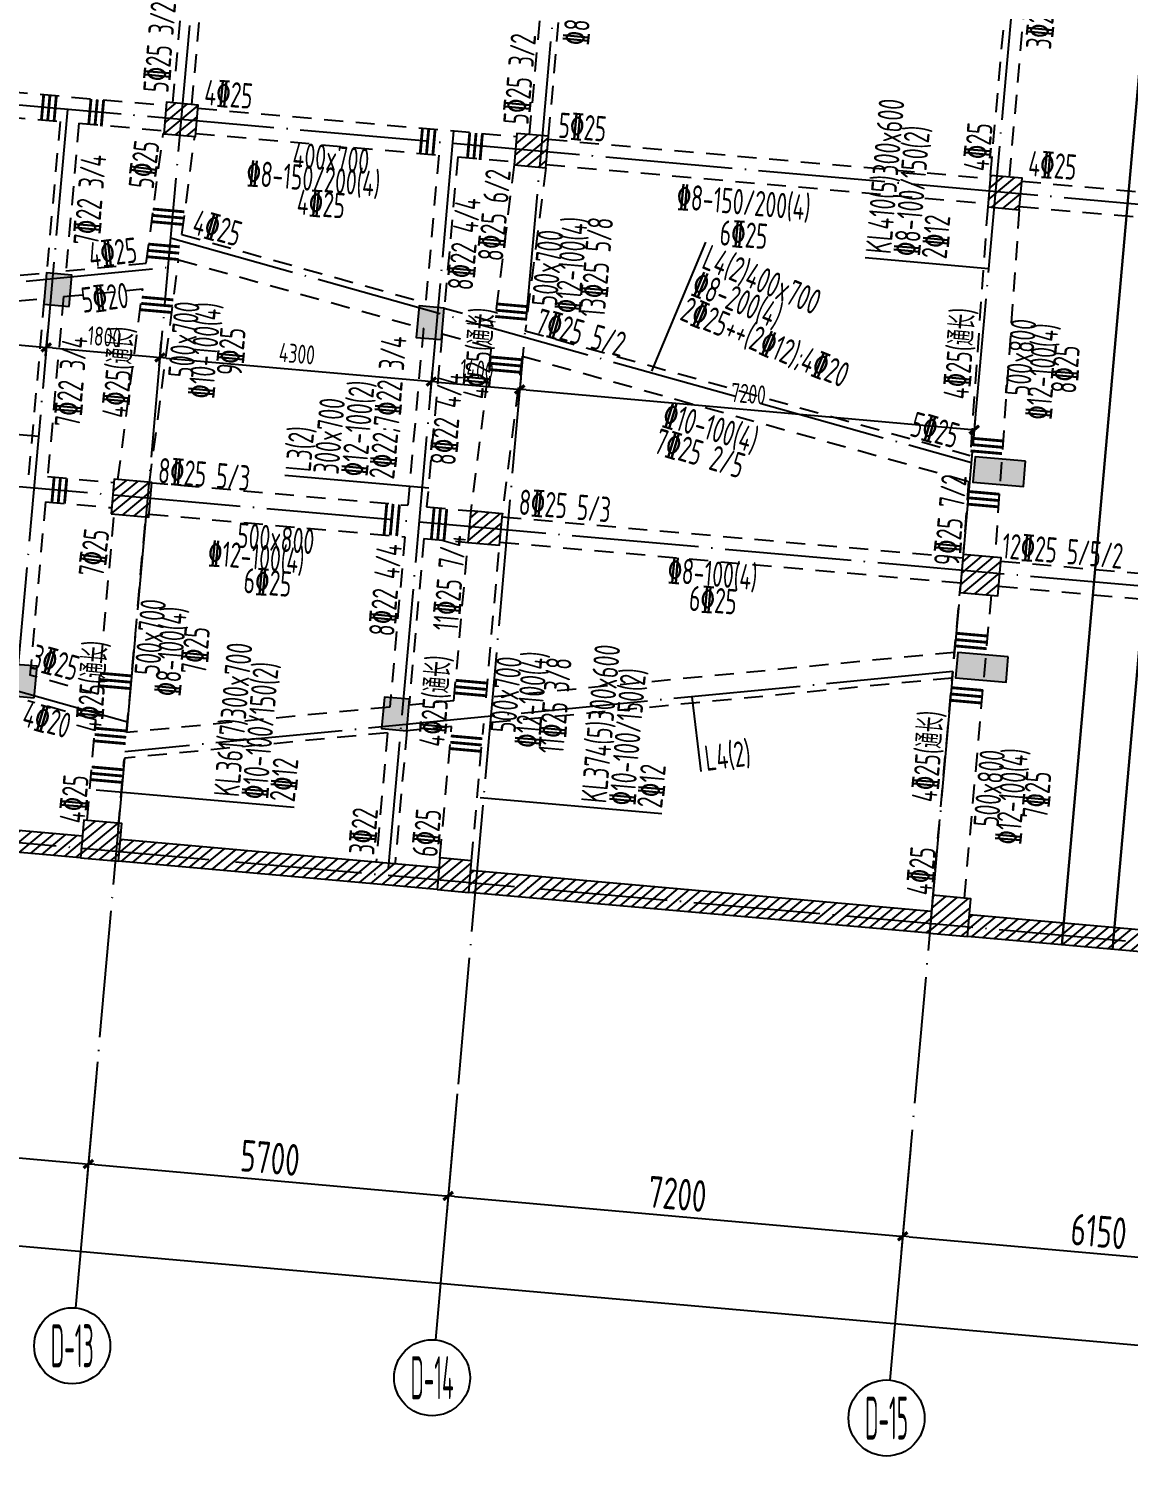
# Model space of a CAD drawing. Header units: millimetres. Extents: x 64473 to 386235, y 427387 to 703525.
# Drawn here: x 279101 to 296452, y 478931 to 501545 of the extents above; entities that cross this region are included whole.
import ezdxf
from ezdxf.enums import TextEntityAlignment as Align

# ---------------------------------------------------------------- set-up
doc = ezdxf.new("R2010")
doc.units = ezdxf.units.MM
doc.header["$LTSCALE"] = 100
doc.header["$PDMODE"] = 35
doc.header["$PDSIZE"] = 200
doc.linetypes.add('3', pattern=[5, 3, -2])
doc.linetypes.add('DOTE', pattern=[2.42, 2, -0.2, 0.02, -0.2])
for name, color, linetype in [('B-TEXT', 7, 'Continuous'), ('COLU', 7, 'Continuous'), ('DIM111', 3, 'Continuous'), ('HATCH', 254, 'Continuous'), ('h斜线-墙', 7, 'Continuous'), ('h斜线-柱', 7, 'Continuous'), ('L-AXIS', 3, 'Continuous'), ('L-dote', 253, 'DOTE'), ('L-箍筋', 1, 'Continuous'), ('WALL', 3, 'Continuous'), ('垂直标注', 31, 'Continuous'), ('垂直钢筋', 27, 'Continuous'), ('层12000', 54, 'Continuous'), ('柱', 2, 'Continuous'), ('梁虚线', 4, '3'), ('水平标注', 2, 'Continuous'), ('水平钢筋', 30, 'Continuous'), ('沉降观测点', 7, 'Continuous')]:
    doc.layers.add(name, color=color, linetype=linetype)
doc.styles.add('_TCH_AXIS', font='tssdeng.shx', dxfattribs={"width": 0.7, "bigfont": 'tssdchn.shx'})
doc.styles.add('COMPLEX', font='tssdeng.shx', dxfattribs={"width": 0.7, "bigfont": 'tssdchn.shx'})
doc.styles.get("Standard").update_dxf_attribs({"font": 'tssdeng.shx', "width": 0.7, "bigfont": 'tssdchn.shx'})
doc.styles.add('TSSD_Dimension', font='Tssdeng.shx', dxfattribs={"width": 0.7, "bigfont": 'tssdchn.shx'})
doc.dimstyles.new('TSSD_100_100$0', dxfattribs={"dimtxt": 300, "dimasz": 100, "dimexe": 250, "dimexo": 250, "dimgap": 100, "dimtad": 1, "dimdec": 0, "dimzin": 0, "dimdsep": 46, "dimtxsty": 'TSSD_Dimension', "dimblk": '_tsdbk', "dimblk1": '_tsdbk', "dimblk2": '_tsdbk', "dimsah": 1, "dimcen": 0, "dimclrt": 7, "dimadec": 0, "dimazin": 0, "dimtfac": 1, "dimtdec": 0, "dimtix": 1, "dimtmove": 2, "dimatfit": 3, "dimldrblk": '_tsdbk', "dimfxl": 1, "dimtolj": 1, "dimtzin": 0, "dimarcsym": 0})
pattern_1 = [(39.931646, (-467527.32, -323147.44), (-81.517904, 97.384965), [])]
pattern_2 = [(39.931646, (8572.51, -7581.39), (-81.517904, 97.384965), [])]

# ---------------------------------------------------------------- blocks, each defined once
blk = doc.blocks.new('_tsdbk')
blk.add_line((-1, 0), (0, 0))
at = {"const_width": 0.5}
blk.add_lwpolyline([(-0.7, -0.7), (0.7, 0.7)], dxfattribs=at)
blk = doc.blocks.new('*D55')
at = {"layer": 'Defpoints', "color": 0}
for p in [(195618, 492739), (361118, 478060), (360853, 475069)]:
    blk.add_point(p, dxfattribs=at)
at = {"layer": 'L-AXIS', "color": 0, "lineweight": -2}
for p, q in [((195596, 492490), (195330, 489498)), ((195452, 489738), (360753, 475078)), ((361096, 477811), (360831, 474820))]:
    blk.add_line(p, q, dxfattribs=at)
at = {"layer": 'L-AXIS', "color": 0, "lineweight": -2, "xscale": 100, "yscale": 100, "zscale": 100}
for p, rotation in [((195352, 489747), 174.9316457827788), ((360853, 475069), 354.9316457827788)]:
    blk.add_blockref('_tsdbk', p, dxfattribs=dict(at, rotation=rotation))
at = {"layer": 'L-AXIS', "color": 7, "insert": (278133, 482757), "char_height": 500, "attachment_point": 5, "rotation": 354.9316, "style": 'TSSD_Dimension'}
blk.add_mtext('\\A1;166150', dxfattribs=at)
blk = doc.blocks.new('_AXISO')
blk.add_circle((0, 0), 0.5)
at = {"layer": 'B-TEXT', "style": 'COMPLEX', "width": 1.450893}
blk.add_attdef('A', text='', height=0.56, dxfattribs=at).set_placement((0.249375, -0.28), (0.749375, -0.28), align=Align.FIT)
blk = doc.blocks.new('*D404')
at = {"layer": 'Defpoints', "color": 0}
for p in [(285863, 484735), (293035, 484099), (292892, 482484)]:
    blk.add_point(p, dxfattribs=at)
at = {"layer": 'L-AXIS', "color": 0, "lineweight": -2}
for p, q in [((285841, 484486), (285698, 482871)), ((293013, 483850), (292870, 482235)), ((285820, 483111), (292793, 482493))]:
    blk.add_line(p, q, dxfattribs=at)
at = {"layer": 'L-AXIS', "color": 0, "lineweight": -2, "xscale": 100, "yscale": 100, "zscale": 100}
for p, rotation in [((285720, 483120), 174.9316457827788), ((292892, 482484), 354.9316457827788)]:
    blk.add_blockref('_tsdbk', p, dxfattribs=dict(at, rotation=rotation))
at = {"layer": 'L-AXIS', "color": 7, "insert": (289337, 483151), "char_height": 500, "attachment_point": 5, "rotation": 354.9316, "style": 'TSSD_Dimension'}
blk.add_mtext('\\A1;7200', dxfattribs=at)
blk = doc.blocks.new('*D405')
at = {"layer": 'Defpoints', "color": 0}
for p in [(280186, 485238), (285863, 484735), (285720, 483120)]:
    blk.add_point(p, dxfattribs=at)
at = {"layer": 'L-AXIS', "color": 0, "lineweight": -2}
for p, q in [((280164, 484989), (280020, 483375)), ((285841, 484486), (285698, 482871)), ((280142, 483615), (285621, 483129))]:
    blk.add_line(p, q, dxfattribs=at)
at = {"layer": 'L-AXIS', "color": 0, "lineweight": -2, "xscale": 100, "yscale": 100, "zscale": 100}
for p, rotation in [((280043, 483624), 174.9316457827788), ((285720, 483120), 354.9316457827788)]:
    blk.add_blockref('_tsdbk', p, dxfattribs=dict(at, rotation=rotation))
at = {"layer": 'L-AXIS', "color": 7, "insert": (282912, 483721), "char_height": 500, "attachment_point": 5, "rotation": 354.9316, "style": 'TSSD_Dimension'}
blk.add_mtext('\\A1;5700', dxfattribs=at)
blk = doc.blocks.new('*D406')
at = {"layer": 'Defpoints', "color": 0}
for p in [(274209, 485768), (280186, 485238), (280043, 483624)]:
    blk.add_point(p, dxfattribs=at)
at = {"layer": 'L-AXIS', "color": 0, "lineweight": -2}
for p, q in [((274187, 485519), (274044, 483905)), ((280164, 484989), (280020, 483375)), ((274166, 484145), (279943, 483633))]:
    blk.add_line(p, q, dxfattribs=at)
at = {"layer": 'L-AXIS', "color": 0, "lineweight": -2, "xscale": 100, "yscale": 100, "zscale": 100}
for p, rotation in [((274066, 484154), 174.9316457827788), ((280043, 483624), 354.9316457827788)]:
    blk.add_blockref('_tsdbk', p, dxfattribs=dict(at, rotation=rotation))
at = {"layer": 'L-AXIS', "color": 7, "insert": (277085, 484238), "char_height": 500, "attachment_point": 5, "rotation": 354.9316, "style": 'TSSD_Dimension'}
blk.add_mtext('\\A1;6000', dxfattribs=at)
blk = doc.blocks.new('*D407')
at = {"layer": 'Defpoints', "color": 0}
for p in [(293035, 484099), (299161, 483555), (299018, 481941)]:
    blk.add_point(p, dxfattribs=at)
at = {"layer": 'L-AXIS', "color": 0, "lineweight": -2}
for p, q in [((293013, 483850), (292870, 482235)), ((299139, 483306), (298996, 481692)), ((292992, 482475), (298918, 481950))]:
    blk.add_line(p, q, dxfattribs=at)
at = {"layer": 'L-AXIS', "color": 0, "lineweight": -2, "xscale": 100, "yscale": 100, "zscale": 100}
for p, rotation in [((292892, 482484), 174.9316457827788), ((299018, 481941), 354.9316457827788)]:
    blk.add_blockref('_tsdbk', p, dxfattribs=dict(at, rotation=rotation))
at = {"layer": 'L-AXIS', "color": 7, "insert": (295986, 482561), "char_height": 500, "attachment_point": 5, "rotation": 354.9316, "style": 'TSSD_Dimension'}
blk.add_mtext('\\A1;6150', dxfattribs=at)
blk = doc.blocks.new('2013120519334455')
at = {"layer": 'HATCH'}
h = blk.add_hatch(color=256, dxfattribs=at)
h.paths.add_polyline_path([(25000, 5100), (24200, 5100), (24200, 4700), (25000, 4700)])
h.paths.add_polyline_path([(25000, 2000), (24200, 2000), (24200, 1600), (25000, 1600)])
h.paths.add_polyline_path([(15650, 6200), (15650, 6700), (15250, 6700), (15250, 6200)])
h.paths.add_polyline_path([(15650, 0), (15650, 500), (15250, 500), (15250, 0)])
h.paths.add_polyline_path([(9750, 6200), (9750, 6700), (9350, 6700), (9350, 6200)])
h.paths.add_polyline_path([(9750, 0), (9750, 500), (9350, 500), (9350, 0)])
h.paths.add_polyline_path([(800, 5100), (0, 5100), (0, 4700), (800, 4700)])
h.paths.add_polyline_path([(800, 2000), (0, 2000), (0, 1600), (800, 1600)])
at = {"layer": '柱', "color": 2}
for points in [[(9750, 6200), (9750, 6700), (9350, 6700), (9350, 6200)], [(15650, 6200), (15650, 6700), (15250, 6700), (15250, 6200)], [(800, 5100), (0, 5100), (0, 4700), (800, 4700)], [(25000, 5100), (24200, 5100), (24200, 4700), (25000, 4700)], [(800, 2000), (0, 2000), (0, 1600), (800, 1600)], [(25000, 2000), (24200, 2000), (24200, 1600), (25000, 1600)], [(9750, 0), (9750, 500), (9350, 500), (9350, 0)], [(15650, 0), (15650, 500), (15250, 500), (15250, 0)]]:
    blk.add_lwpolyline(points, close=True, dxfattribs=at)
blk = doc.blocks.new('*D841')
at = {"layer": 'Defpoints', "color": 0}
for p in [(275161, 496505), (279379, 496514), (279345, 496134)]:
    blk.add_point(p, dxfattribs=at)
at = {"layer": 'DIM111', "color": 0, "lineweight": -2}
for p, q in [((275184, 496754), (275217, 497134)), ((275295, 496876), (279279, 496523)), ((279367, 496383), (279401, 496763))]:
    blk.add_line(p, q, dxfattribs=at)
at = {"layer": 'DIM111', "color": 0, "lineweight": -2, "xscale": 100, "yscale": 100, "zscale": 100}
for p, rotation in [((275195, 496885), 174.9316211074427), ((279379, 496514), 354.9316211074427)]:
    blk.add_blockref('_tsdbk', p, dxfattribs=dict(at, rotation=rotation))
at = {"layer": 'DIM111', "color": 7, "insert": (277309, 496948), "char_height": 300, "attachment_point": 5, "rotation": 354.9316, "style": 'TSSD_Dimension'}
blk.add_mtext('\\A1;4200', dxfattribs=at)
blk = doc.blocks.new('*D843')
at = {"layer": 'Defpoints', "color": 0}
for p in [(281172, 496355), (279345, 496134), (281138, 495975)]:
    blk.add_point(p, dxfattribs=at)
at = {"layer": 'DIM111', "color": 0, "lineweight": -2}
for p, q in [((279367, 496383), (279401, 496763)), ((281160, 496224), (281194, 496604)), ((279479, 496505), (281072, 496364))]:
    blk.add_line(p, q, dxfattribs=at)
at = {"layer": 'DIM111', "color": 0, "lineweight": -2, "xscale": 100, "yscale": 100, "zscale": 100}
for p, rotation in [((279379, 496514), 174.9315881653573), ((281172, 496355), 354.9315881653573)]:
    blk.add_blockref('_tsdbk', p, dxfattribs=dict(at, rotation=rotation))
at = {"layer": 'DIM111', "color": 7, "insert": (280297, 496683), "char_height": 300, "attachment_point": 5, "rotation": 354.9316, "style": 'TSSD_Dimension'}
blk.add_mtext('\\A1;1800', dxfattribs=at)
blk = doc.blocks.new('*D844')
at = {"layer": 'Defpoints', "color": 0}
for p in [(281209, 496777), (285492, 496397), (285455, 495975)]:
    blk.add_point(p, dxfattribs=at)
at = {"layer": 'DIM111', "color": 0, "lineweight": -2}
for p, q in [((281187, 496528), (281150, 496106)), ((281271, 496346), (285355, 495984)), ((285470, 496148), (285433, 495726))]:
    blk.add_line(p, q, dxfattribs=at)
at = {"layer": 'DIM111', "color": 0, "lineweight": -2, "xscale": 100, "yscale": 100, "zscale": 100}
for p, rotation in [((281172, 496355), 174.9316211074427), ((285455, 495975), 354.9316211074427)]:
    blk.add_blockref('_tsdbk', p, dxfattribs=dict(at, rotation=rotation))
at = {"layer": 'DIM111', "color": 7, "insert": (283335, 496414), "char_height": 300, "attachment_point": 5, "rotation": 354.9316, "style": 'TSSD_Dimension'}
blk.add_mtext('\\A1;4300', dxfattribs=at)
blk = doc.blocks.new('*D845')
at = {"layer": 'Defpoints', "color": 0}
for p in [(285492, 496397), (286887, 496273), (286849, 495851)]:
    blk.add_point(p, dxfattribs=at)
at = {"layer": 'DIM111', "color": 0, "lineweight": -2}
for p, q in [((285470, 496148), (285433, 495726)), ((285555, 495966), (286750, 495860)), ((286865, 496024), (286827, 495602))]:
    blk.add_line(p, q, dxfattribs=at)
at = {"layer": 'DIM111', "color": 0, "lineweight": -2, "xscale": 100, "yscale": 100, "zscale": 100}
for p, rotation in [((285455, 495975), 174.9315699368263), ((286849, 495851), 354.9315699368262)]:
    blk.add_blockref('_tsdbk', p, dxfattribs=dict(at, rotation=rotation))
at = {"layer": 'DIM111', "color": 7, "insert": (286174, 496162), "char_height": 300, "attachment_point": 5, "rotation": 354.9316, "style": 'TSSD_Dimension'}
blk.add_mtext('\\A1;1400', dxfattribs=at)
blk = doc.blocks.new('*D846')
at = {"layer": 'Defpoints', "color": 0}
for p in [(286887, 496273), (294059, 495637), (294021, 495215)]:
    blk.add_point(p, dxfattribs=at)
at = {"layer": 'DIM111', "color": 0, "lineweight": -2}
for p, q in [((286865, 496024), (286827, 495602)), ((286949, 495843), (293922, 495224)), ((294037, 495388), (293999, 494966))]:
    blk.add_line(p, q, dxfattribs=at)
at = {"layer": 'DIM111', "color": 0, "lineweight": -2, "xscale": 100, "yscale": 100, "zscale": 100}
for p, rotation in [((286849, 495851), 174.9316310439509), ((294021, 495215), 354.9316310439509)]:
    blk.add_blockref('_tsdbk', p, dxfattribs=dict(at, rotation=rotation))
at = {"layer": 'DIM111', "color": 7, "insert": (290457, 495782), "char_height": 300, "attachment_point": 5, "rotation": 354.9316, "style": 'TSSD_Dimension'}
blk.add_mtext('\\A1;7200', dxfattribs=at)
blk = doc.blocks.new('后浇带现场')
at = {"color": 6, "lineweight": 30}
for points in [[(777111, 575147), (781539, 625070)], [(776314, 575218), (780665, 624270)]]:
    blk.add_lwpolyline(points, dxfattribs=at)

msp = doc.modelspace()

# ---------------------------------------------------------------- hatches: boundary and pattern name
at = {"layer": 'h斜线-墙'}
h = msp.add_hatch(dxfattribs=at)
h.set_pattern_fill('ANSI31', color=256, scale=40, angle=-5.06835, style=0)
h.set_pattern_definition(pattern_2)
h.paths.add_polyline_path([(274770.2, 489263.9), (279949.9, 488804.5), (279919, 488455.9), (274739.3, 488915.3)])
h = msp.add_hatch(dxfattribs=at)
h.set_pattern_fill('ANSI31', color=256, scale=40, angle=-5.06835, style=0)
h.set_pattern_definition(pattern_2)
h.paths.add_polyline_path([(280547.5, 488751.5), (285577.8, 488305.4), (285546.9, 487956.7), (280516.6, 488402.9)])
h = msp.add_hatch(dxfattribs=at)
h.set_pattern_fill('ANSI31', color=256, scale=40, angle=-5.06835, style=0)
h.set_pattern_definition(pattern_2)
h.paths.add_polyline_path([(286075.8, 488261.2), (293347.3, 487616.3), (293316.4, 487267.7), (286044.9, 487912.6)])
h = msp.add_hatch(dxfattribs=at)
h.set_pattern_fill('ANSI31', color=256, scale=40, angle=-5.06835, style=0)
h.set_pattern_definition(pattern_2)
h.paths.add_polyline_path([(293945, 487563.3), (301316, 486909.5), (301285.1, 486560.9), (293914, 487214.6)])
at = {"layer": 'h斜线-柱'}
h = msp.add_hatch(dxfattribs=at)
h.set_pattern_fill('ANSI31', color=256, scale=40, angle=-5.06835, style=0)
h.set_pattern_definition(pattern_1)
h.paths.add_polyline_path([(281233.8, 499884.4), (281731.8, 499840.2), (281776, 500338.3), (281277.9, 500382.5)])
h = msp.add_hatch(dxfattribs=at)
h.set_pattern_fill('ANSI31', color=256, scale=40, angle=-5.06835, style=0)
h.set_pattern_definition(pattern_1)
h.paths.add_polyline_path([(286762.1, 499394.1), (287260.1, 499349.9), (287304.3, 499848), (286806.2, 499892.1)])
h = msp.add_hatch(dxfattribs=at)
h.set_pattern_fill('ANSI31', color=256, scale=40, angle=-5.06835, style=0)
h.set_pattern_definition(pattern_1)
h.paths.add_polyline_path([(294232.7, 498731.5), (294730.8, 498687.3), (294774.9, 499185.4), (294276.9, 499229.6)])
h = msp.add_hatch(dxfattribs=at)
h.set_pattern_fill('ANSI31', color=256, scale=40, angle=-5.06835, style=0)
h.set_pattern_definition(pattern_1)
h.paths.add_polyline_path([(280400.4, 493884.6), (280998.1, 493831.6), (281046.7, 494379.4), (280449, 494432.4)])
h = msp.add_hatch(dxfattribs=at)
h.set_pattern_fill('ANSI31', color=256, scale=40, angle=-5.06835, style=0)
h.set_pattern_definition(pattern_1)
h.paths.add_polyline_path([(286032.8, 493435.2), (286530.8, 493391.1), (286575, 493889.1), (286076.9, 493933.3)])
h = msp.add_hatch(dxfattribs=at)
h.set_pattern_fill('ANSI31', color=256, scale=40, angle=-5.06835, style=0)
h.set_pattern_definition([(39.931646, (-475496.05, -322440.86), (-81.517904, 97.384965), [])])
h.paths.add_polyline_path([(293793.4, 492646.4), (294391.1, 492593.4), (294444.1, 493191), (293846.4, 493244)])
h = msp.add_hatch(dxfattribs=at)
h.set_pattern_fill('ANSI31', color=256, scale=40, angle=-5.06835, style=0)
h.set_pattern_definition(pattern_1)
h.paths.add_polyline_path([(279919, 488455.9), (280516.6, 488402.9), (280569.6, 489000.5), (279972, 489053.5)])
h = msp.add_hatch(dxfattribs=at)
h.set_pattern_fill('ANSI31', color=256, scale=40, angle=-5.06835, style=0)
h.set_pattern_definition(pattern_1)
h.paths.add_polyline_path([(285546.9, 487956.7), (286044.9, 487912.6), (286089.1, 488410.6), (285591, 488454.8)])
h = msp.add_hatch(dxfattribs=at)
h.set_pattern_fill('ANSI31', color=256, scale=40, angle=-5.06835, style=0)
h.set_pattern_definition(pattern_1)
h.paths.add_polyline_path([(293316.4, 487267.7), (293914, 487214.6), (293967, 487812.3), (293369.4, 487865.3)])

# ---------------------------------------------------------------- linework, layer by layer
at = {"layer": 'COLU'}
for points in [[(281233.8, 499884.4), (281731.8, 499840.2), (281776, 500338.3), (281277.9, 500382.5)], [(286762.1, 499394.1), (287260.1, 499349.9), (287304.3, 499848), (286806.2, 499892.1)], [(294232.7, 498731.5), (294730.8, 498687.3), (294774.9, 499185.4), (294276.9, 499229.6)], [(280400.4, 493884.6), (280998.1, 493831.6), (281046.7, 494379.4), (280449, 494432.4)], [(286032.8, 493435.2), (286530.8, 493391.1), (286575, 493889.1), (286076.9, 493933.3)], [(293793.4, 492646.4), (294391.1, 492593.4), (294444.1, 493191), (293846.4, 493244)], [(279919, 488455.9), (280516.6, 488402.9), (280569.6, 489000.5), (279972, 489053.5)], [(285546.9, 487956.7), (286044.9, 487912.6), (286089.1, 488410.6), (285591, 488454.8)], [(293316.4, 487267.7), (293914, 487214.6), (293967, 487812.3), (293369.4, 487865.3)]]:
    msp.add_lwpolyline(points, close=True, dxfattribs=at)
at = {"layer": 'L-AXIS'}
for p, q in [((280185.8, 485238.3), (279841.1, 481352.7)), ((285863.5, 484734.7), (285518.8, 480849.1)), ((293035.3, 484098.7), (292690.7, 480213))]:
    msp.add_line(p, q, dxfattribs=at)
at = {"layer": 'L-dote', "ltscale": 10}
for p, q in [((298480.1, 545489.1), (293700.5, 491598.9)), ((284415.8, 532932.5), (280646.7, 490435.3)), ((290115.6, 532678), (285863.5, 484734.7)), ((364927.4, 492712.5), (205005.1, 506896.2)), ((364397.3, 486736), (191125.3, 502103.6)), ((363902.6, 481157.9), (198200.3, 495854.2)), ((293682.5, 491396.2), (293035.3, 484098.7)), ((280610.7, 490029.9), (280185.8, 485238.3))]:
    msp.add_line(p, q, dxfattribs=at)
at = {"layer": 'L-dote', "color": 1, "ltscale": 10}
for p, q in [((279713.1, 500270.3), (278688.3, 488715.6)), ((285806.9, 499930.6), (284757.7, 488101.4)), ((281339.2, 498243.1), (293975.5, 494698.9)), ((267019.8, 496394.1), (281297.8, 497776.7)), ((280661.1, 490597.7), (262073.3, 495811.2)), ((293682.5, 491396.2), (280619.7, 490131.2))]:
    msp.add_line(p, q, dxfattribs=at)
at = {"layer": 'L-箍筋', "const_width": 44.9}
for points in [[(279338.2, 500502.6), (279303.5, 500111.3)], [(279437, 500493.8), (279402.1, 500099.8)], [(279537.4, 500484.9), (279502.2, 500088.2)], [(280084.8, 500436.3), (280048.3, 500024.7)], [(280184.4, 500427.5), (280147.6, 500013.2)], [(280283.9, 500418.6), (280246.9, 500001.6)], [(285314.7, 499972.5), (285280, 499581.3)], [(285413.5, 499963.8), (285378.6, 499569.8)], [(285514, 499954.9), (285478.8, 499558.1)], [(286061.4, 499906.3), (286024.9, 499494.6)], [(286160.9, 499897.4), (286124.2, 499483.1)], [(286260.5, 499888.6), (286223.5, 499471.5)], [(281059.3, 498697.6), (281557.4, 498653.4)], [(281041.7, 498498.3), (281539.7, 498454.2)], [(281050.5, 498597.9), (281548.6, 498553.8)], [(280969.3, 497945.4), (281467.4, 497901.3)], [(280978.2, 498045), (281476.2, 498000.9)], [(280987, 498144.7), (281485.1, 498100.5)], [(280885.9, 497307.8), (281384, 497263.6)], [(280868.2, 497108.6), (281366.3, 497064.4)], [(280877.1, 497208.2), (281375.1, 497164)], [(286470.7, 497101.3), (286968.8, 497057.1)], [(286479.6, 497200.9), (286977.6, 497156.7)], [(286461.9, 497001.7), (286959.9, 496957.5)], [(286378.5, 496364), (286876.5, 496319.9)], [(286360.8, 496164.8), (286858.9, 496120.7)], [(286369.6, 496264.4), (286867.7, 496220.3)], [(293979.3, 495080.3), (294477.4, 495036.1)], [(293961.7, 494881), (294459.7, 494836.9)], [(293970.5, 494980.6), (294468.6, 494936.5)], [(279503.2, 494466.1), (279467.9, 494067.7)], [(279602.7, 494457.3), (279567.4, 494058.8)], [(279702.3, 494448.5), (279666.9, 494050)], [(293907.8, 494141.1), (294405.8, 494096.9)], [(293916.6, 494240.7), (294414.7, 494196.5)], [(284752.7, 494056.2), (284708.5, 493558)], [(284851.3, 494044.7), (284807.1, 493546.5)], [(284951.5, 494033.1), (284907.3, 493534.9)], [(285498.9, 493984.7), (285454.7, 493486.5)], [(285598.2, 493973.2), (285554, 493475)], [(285697.5, 493961.6), (285653.3, 493463.4)], [(293898.9, 494041.5), (294397, 493997.3)], [(293727.4, 491902.1), (294225.5, 491857.9)], [(293736.2, 492001.7), (294234.3, 491957.5)], [(293718.6, 491802.5), (294216.6, 491758.3)], [(280227.8, 491372.1), (280725.9, 491327.9)], [(280210.1, 491172.8), (280708.2, 491128.7)], [(280219, 491272.5), (280717, 491228.3)], [(285830.9, 491159.1), (286329, 491114.9)], [(285839.7, 491258.7), (286337.8, 491214.5)], [(293660.1, 491143.4), (294158.2, 491099.2)], [(285822.1, 491059.5), (286320.1, 491015.3)], [(293642.4, 490944.1), (294140.5, 490900)], [(293651.3, 491043.7), (294149.3, 490999.6)], [(280150.7, 490503), (280648.8, 490458.8)], [(280133.1, 490303.8), (280631.1, 490259.6)], [(280141.9, 490403.4), (280639.9, 490359.2)], [(285753.1, 490281.6), (286251.1, 490237.5)], [(285761.9, 490381.2), (286260, 490337.1)], [(285744.2, 490182), (286242.3, 490137.8)], [(280087.6, 489791.7), (280585.7, 489747.5)], [(280096.5, 489891.3), (280594.5, 489847.1)], [(280078.8, 489692.1), (280576.8, 489647.9)]]:
    msp.add_lwpolyline(points, dxfattribs=at)
at = {"layer": 'WALL'}
for points in [[(274770.2, 489263.9), (279949.9, 488804.5), (279919, 488455.9), (274739.3, 488915.3)], [(280547.5, 488751.5), (285577.8, 488305.4), (285546.9, 487956.7), (280516.6, 488402.9)], [(286075.8, 488261.2), (293347.3, 487616.3), (293316.4, 487267.7), (286044.9, 487912.6)], [(293945, 487563.3), (301316, 486909.5), (301285.1, 486560.9), (293914, 487214.6)]]:
    msp.add_lwpolyline(points, close=True, dxfattribs=at)
at = {"layer": '垂直标注'}
for p, q in [((292300, 497933.8), (294247.1, 497761.1)), ((283291.8, 489249.6), (280164.6, 489527)), ((289089.8, 489150.7), (286227.5, 489404.5))]:
    msp.add_line(p, q, dxfattribs=at)
at = {"layer": '垂直标注', "color": 6}
for p, q in [((276968.4, 495315.2), (279262.7, 495111.7)), ((283143.9, 494496), (285414.5, 494294.7))]:
    msp.add_line(p, q, dxfattribs=at)
at = {"layer": '层12000', "color": 30, "linetype": '3'}
for p, q in [((279595.8, 500079.9), (279384, 497691.8)), ((279894.6, 500053.4), (279687.8, 497721.3)), ((280956.1, 497844.1), (281223.7, 499889.3)), ((281519.5, 498296.4), (281721.1, 499837.2)), ((285572.3, 499549.8), (285365.5, 497217.7)), ((285871.2, 499523.3), (285659.4, 497135.3)), ((286762.6, 499401.4), (286450.5, 496913.4)), ((287260.1, 499349.9), (286937.3, 496776.8)), ((294232.7, 498731.5), (293956.5, 494808.1)), ((294731.1, 498691.3), (294344.8, 493203.8)), ((281519.5, 498296.4), (285365.5, 497217.7)), ((279687.8, 497721.3), (280956.1, 497844.1)), ((281007, 494379), (281467.1, 497895.7)), ((281467.1, 497895.7), (285329.5, 496812.3)), ((275484.2, 497314.2), (279384, 497691.8)), ((275448.3, 496908.9), (279348, 497286.5)), ((279348, 497286.5), (279101.1, 494501.8)), ((279651.8, 497315.9), (279399.9, 494475.3)), ((279651.8, 497315.9), (280902.8, 497437)), ((280509.5, 494431.1), (280902.8, 497437)), ((285659.3, 497135.3), (286450.5, 496913.4)), ((285329.5, 496812.3), (285082, 494021.5)), ((285623.4, 496729.9), (285380.9, 493995)), ((285623.4, 496729.9), (286400.1, 496512.1)), ((286937.3, 496776.8), (293956.5, 494808.1)), ((286400.1, 496512.1), (286077.5, 493940.5)), ((286886.9, 496375.5), (286575, 493889.1)), ((286886.9, 496375.5), (293927.9, 494400.7)), ((280996.6, 494383.9), (285082, 494021.5)), ((293927.9, 494400.7), (293846.4, 493244)), ((279364.6, 494076.8), (279121.9, 491341)), ((280198.3, 491039.1), (280450.2, 493880.2)), ((280646.7, 490435.3), (280952.7, 493886)), ((281002.5, 493881.4), (285037.9, 493523.5)), ((285380.9, 493995), (286077.7, 493933.2)), ((285037.9, 493523.5), (284799.6, 490837.4)), ((285336.7, 493497), (285103.4, 490866.8)), ((285336.7, 493497), (286034, 493435.1)), ((285811.1, 490935.3), (286032.8, 493435.2)), ((286317.4, 490984.4), (286530.8, 493391.1)), ((293867.4, 487821.1), (294291.5, 492602.2)), ((293709.5, 491700.2), (286317.4, 490984.4)), ((293360.6, 487765.7), (293682.5, 491396.2)), ((280198.3, 491039.1), (279121.9, 491341)), ((293673.6, 491294.9), (286281.4, 490579)), ((280162.3, 490633.7), (279086, 490935.6)), ((284799.6, 490837.4), (280646.7, 490435.3)), ((285811.1, 490935.3), (285103.4, 490866.8)), ((280021.8, 489049.1), (280162.3, 490633.7)), ((285775.1, 490530), (285067.5, 490461.5)), ((285591, 488454.5), (285775.1, 490530)), ((286089.1, 488410.7), (286281.4, 490579)), ((284763.7, 490432.1), (280610.7, 490029.9)), ((284763.7, 490432.1), (284582.9, 488393.6)), ((285067.5, 490461.5), (284881.7, 488367.1)), ((280510.9, 488904.5), (280609.1, 490011.3))]:
    msp.add_line(p, q, dxfattribs=at)
at = {"layer": '梁虚线'}
for p, q in [((281377.5, 500373.4), (281797.1, 505104.9)), ((281676.4, 500347.3), (282096, 505078.7)), ((287005.4, 499874.4), (287425.1, 504605.8)), ((287304.3, 499848), (287672.4, 503998.7)), ((294575.7, 499203.1), (294995.4, 503934.6)), ((294276.9, 499229.3), (294645, 503380.3)), ((275794.8, 500818.6), (281273.3, 500332.7)), ((275759.9, 500420.1), (279595.8, 500079.9)), ((281771.3, 500288.5), (286801.6, 499842.4)), ((279894.6, 500053.4), (281238.4, 499934.2)), ((281736.4, 499890), (285572.3, 499549.8)), ((287299.6, 499798.2), (294272.2, 499179.8)), ((285871.2, 499523.3), (286766.5, 499443.9)), ((287264.8, 499399.7), (294237.4, 498781.3)), ((294770.3, 499135.6), (298456.1, 498808.7)), ((294735.4, 498737.1), (300213.9, 498251.2)), ((279399.9, 494475.3), (280444.6, 494382.6)), ((279364.6, 494076.8), (280409.3, 493984.2)), ((280646.7, 490435.3), (280952.7, 493886)), ((286571.3, 493839.2), (293841.8, 493194.4)), ((286536.5, 493440.8), (293806.9, 492795.9)), ((294439.7, 493141.4), (301810.5, 492487.7)), ((294404.3, 492742.9), (301775.7, 492089.2))]:
    msp.add_line(p, q, dxfattribs=at)
at = {"layer": '梁虚线', "color": 30}
msp.add_line((293700.5, 491598.9), (293802.3, 492746), dxfattribs=at)
at = {"layer": '水平标注', "color": 6}
for p, q in [((289782, 498175.7), (288927, 496141.2)), ((289714.4, 489817.6), (289568.5, 491000.1))]:
    msp.add_line(p, q, dxfattribs=at)

# ---------------------------------------------------------------- block references
at = {"color": 3, "lineweight": 30}
msp.add_blockref('后浇带现场', (-480910.3, -88135.4), dxfattribs=at)
at = {"layer": 'L-AXIS'}
ref = msp.add_blockref('_AXISO', (279788.1, 480755), dxfattribs=dict(at, xscale=1199.999999999997, yscale=1200, zscale=1200, rotation=359.999645787379))
ref.add_attrib('A', 'D-13', dxfattribs={"color": 7, "height": 678.82, "rotation": 359.99965, "style": '_TCH_AXIS', "width": 0.272727}).set_placement((279448.7, 480415.6), (280127.5, 480415.6), align=Align.FIT)
ref = msp.add_blockref('_AXISO', (285465.8, 480251.4), dxfattribs=dict(at, xscale=1199.999999999997, yscale=1200, zscale=1200, rotation=359.999645787379))
ref.add_attrib('A', 'D-14', dxfattribs={"color": 7, "height": 678.82, "rotation": 359.99965, "style": '_TCH_AXIS', "width": 0.265823}).set_placement((285126.4, 479912), (285805.3, 479912), align=Align.FIT)
ref = msp.add_blockref('_AXISO', (292637.7, 479615.4), dxfattribs=dict(at, xscale=1199.999999999997, yscale=1200, zscale=1200, rotation=359.999645787379))
ref.add_attrib('A', 'D-15', dxfattribs={"color": 7, "height": 678.82, "rotation": 359.99965, "style": '_TCH_AXIS', "width": 0.272727}).set_placement((292298.3, 479276), (292977.1, 479276), align=Align.FIT)
at = {"layer": '沉降观测点', "rotation": 354.931621106704}
msp.add_blockref('2013120519334455', (269478.6, 491844.1), dxfattribs=at)

# ---------------------------------------------------------------- texts
at = {"layer": '垂直标注', "color": 1, "width": 0.65}
for s, height, rotation, p in [('KL410(5)300x600', 403, 84.93167, (292706.6, 497978.3)), ('L3(2)', 401, 84.93163, (283550.4, 494540.5)), ('KL361(7)300x700', 403, 84.93172, (282420.1, 489407.4)), ('KL374(5)300x600', 403, 84.93178, (288215.9, 489308.9))]:
    msp.add_text(s, height=height, rotation=rotation, dxfattribs=at).set_placement(p)
at = {"layer": '垂直标注', "width": 0.65}
for s, height, rotation, p in [('%%1328-100/150(2)', 402, 84.93167, (293145.9, 497939.3)), ('2%%13212', 401, 84.93167, (293585.3, 497900.3)), ('%%13210-100/150(2)', 402, 84.93172, (282859.5, 489368.5)), ('%%13210-100/150(2)', 402, 84.93178, (288656.4, 489269.8)), ('2%%13212', 401, 84.93172, (283298.9, 489329.5)), ('2%%13212', 401, 84.93178, (289096.9, 489230.7))]:
    msp.add_text(s, height=height, rotation=rotation, dxfattribs=at).set_placement(p)
at = {"layer": '垂直标注', "color": 6, "width": 0.65}
for s, height, p in [('2%%13222;7%%13222 3/4', 401, (284868.5, 494423.6)), ('%%13212-100(2)', 402, (284429.1, 494462.6)), ('300x700', 401, (283989.8, 494501.5))]:
    msp.add_text(s, height=height, rotation=84.93163, dxfattribs=at).set_placement(p)
at = {"layer": '垂直钢筋', "color": 0, "width": 0.65}
msp.add_text('%%1328-100(2)', height=400, rotation=84.93178, dxfattribs=at).set_placement((287922.6, 501268.7))
at = {"layer": '垂直钢筋', "color": 6, "width": 0.65}
for s, rotation, p in [('5%%13325 3/2', 84.93169, (281303.7, 500522.4)), ('3%%13325', 84.93159, (295232.1, 501207.8)), ('5%%13325 3/2', 84.93178, (286984.5, 500018.2)), ('4%%13325', 84.93159, (294248.2, 499284.2)), ('5%%13325 ', 82.54557, (281070.9, 499000.8)), ('7%%13322 3/4', 84.93163, (280201.9, 498113.1)), ('8%%13325 6/2', 84.93178, (286583.7, 497864.6)), ('8%%13322 4/4', 84.93163, (286106.6, 497404.7)), ('%%13212-100(4)', 84.93163, (287793.3, 497038.2)), ('13%%13325 5/8', 84.93163, (288188.9, 496979.6)), ('500x700', 84.93163, (287434.9, 497150.6)), ('500x700', 84.93163, (281697, 496021.3)), ('%%13210-100(4)', 84.93163, (282010.5, 495690.4)), ('4%%13325(通长)', 84.93163, (286348, 495687.5)), ('4%%13325(通长)', 84.93159, (293928.8, 495684.1)), ('4%%13325(通长)', 84.93163, (280655.1, 495390.7)), ('9%%13325 ', 84.93163, (282461.6, 496057.2)), ('500x800', 84.93148, (294898.4, 495732.5)), ('%%13212-100(4)', 84.93164, (295221.6, 495357)), ('7%%13322 3/4', 84.93163, (279906.6, 495244.3)), ('8%%13325 ', 84.93164, (295623.5, 495774.5)), ('8%%13322 4/4', 84.93163, (285832.9, 494643.3)), ('9%%13325 7/2', 84.93167, (293779, 493057.2)), ('7%%13325 ', 82.54557, (280281.7, 492877.2)), ('11%%13325 7/4', 84.93148, (285872.7, 492026.7)), ('8%%13322 4/4', 84.93163, (284865.8, 491943.2)), ('500x700', 84.93163, (281165.3, 491323.9)), ('%%1328-100(4)', 84.93163, (281478.9, 490993)), ('7%%13325 ', 84.93163, (281898.2, 491344.8)), ('4%%13325(通长)', 84.93163, (280242.8, 490430.9)), ('4%%13325(通长)', 84.93163, (285655, 490199.5)), ('500x700', 84.93163, (286781.9, 490417.7)), ('%%13212-100(4)', 84.93163, (287161.7, 490179.5)), ('11%%13325 3/8', 84.93163, (287539.2, 490087.5)), ('4%%13325(通长)', 84.93163, (293427.7, 489325.1)), ('500x800', 84.93163, (294403.6, 488931.1)), ('%%13212-100(4)', 84.93163, (294742, 488651.5)), ('7%%13325 ', 84.93163, (295174.8, 489063.5)), ('4%%13325', 84.93172, (279984, 488991.1)), ('3%%13322', 84.93163, (284551.4, 488492.6)), ('6%%13325 ', 84.93157, (285548.3, 488459.4)), ('4%%13325', 84.93167, (293349.8, 487856))]:
    msp.add_text(s, height=400, rotation=rotation, dxfattribs=at).set_placement(p)
at = {"layer": '水平标注', "color": 1, "width": 0.65}
msp.add_text('L4(2)400x700', height=403, rotation=337.20622, dxfattribs=at).set_placement((289700.2, 497773))
at = {"layer": '水平标注', "color": 6, "width": 0.65}
for s, height, rotation, p in [('%%1328-200(4)', 402, 337.20622, (289528.4, 497364.3)), ('2%%13325++(2%%13212);4%%13320', 401, 337.20622, (289356.7, 496955.6)), ('%%13210-100(4)', 402, 343.13222, (289071.4, 495280)), ('7%%13325 2/5 ', 402, 343.13222, (288943.1, 494856.8)), ('L4(2)', 403, 7.0336, (289794.4, 489827.5))]:
    msp.add_text(s, height=height, rotation=rotation, dxfattribs=at).set_placement(p)
at = {"layer": '水平钢筋', "color": 6, "width": 0.65}
for s, rotation, p in [('4%%13325', 354.93165, (281861.3, 500344)), ('5%%13325', 354.93164, (287447.3, 499825.2)), ('400x700', 354.93165, (283252.6, 499355.7)), ('4%%13325', 354.93169, (294861.4, 499221.3)), ('%%1328-150/200(4)', 354.93165, (282524.9, 499073.4)), ('%%1328-150/200(4)', 354.93164, (289315, 498700.5)), ('4%%13325', 354.93159, (283320.5, 498613.2)), ('4%%13325 ', 343.98629, (281658, 498309.3)), ('6%%13325', 354.93159, (289992, 498128.7)), ('4%%13325 ', 6.46247, (280073.7, 497770.6)), ('5%%13320', 6.46247, (279956.4, 497058.4)), ('7%%13325 5/2 ', 343.98629, (287071.6, 496750)), ('5%%13325 ', 343.98629, (292985.5, 495122.3)), ('8%%13325 5/3', 354.93161, (281131.1, 494375.1)), ('8%%13325 5/3', 354.93165, (286822.7, 493877.6)), ('500x800', 354.93161, (282377.9, 493353)), ('%%13212-100(4)', 354.93161, (281917.9, 493075.7)), ('12%%13325 5/5/2', 354.93167, (294447, 493186)), ('6%%13325 ', 354.93162, (282480.1, 492639.5)), ('%%1328-100(4)', 354.93165, (289171.1, 492804.4)), ('6%%13325', 354.93162, (289508.4, 492359.8)), ('3%%13325 ', 343.98629, (279104.2, 491449.5)), ('4%%13320', 343.98629, (278974.6, 490544.5))]:
    msp.add_text(s, height=400, rotation=rotation, dxfattribs=at).set_placement(p)

# ---------------------------------------------------------------- dimensions: what is measured, and where the dimension line sits
at = {"layer": 'DIM111'}
for p1, p2, distance, picture, middle in [((275161.5, 496505.2), (279345.2, 496134.2), 381.2, '*D841', (277309.1, 496948.5)), ((279345.2, 496134.2), (281138, 495975.2), 381.2, '*D843', (280297.4, 496683.4)), ((281209.1, 496776.9), (285492.5, 496397.1), -423.7, '*D844', (283335.5, 496414)), ((285492.5, 496397.1), (286886.8, 496273.4), -423.7, '*D845', (286174.3, 496162.2)), ((286886.8, 496273.4), (294058.7, 495637.3), -423.7, '*D846', (290457.4, 495782.3))]:
    dim = msp.add_aligned_dim(p1=p1, p2=p2, distance=distance, dimstyle='TSSD_100_100$0', dxfattribs=at)
    dim.commit()
    dim.dimension.update_dxf_attribs({"geometry": picture, "text_midpoint": middle})
at = {"layer": 'L-AXIS'}
for base, p1, p2, picture, middle in [((360852.8, 475068.9), (195617.7, 492738.7), (361118.1, 478060.3), '*D55', (278133.5, 482756.7)), ((280042.6, 483623.9), (274209.2, 485768.4), (280185.8, 485238.3), '*D406', (277085.2, 484237.5)), ((285720.3, 483120.3), (280185.8, 485238.3), (285863.5, 484734.7), '*D405', (282912.3, 483720.7)), ((292892.1, 482484.2), (285863.5, 484734.7), (293035.3, 484098.7), '*D404', (289337.1, 483150.9)), ((299018.1, 481940.9), (293035.3, 484098.7), (299161.3, 483555.3), '*D407', (295986, 482561.2))]:
    dim = msp.add_linear_dim(base=base, p1=p1, p2=p2, angle=354.93165, dimstyle='TSSD_100_100$0', override={"dimtxt": 500}, dxfattribs=at)
    dim.commit()
    dim.dimension.update_dxf_attribs({"geometry": picture, "text_midpoint": middle})

doc.saveas('drawing.dxf')
